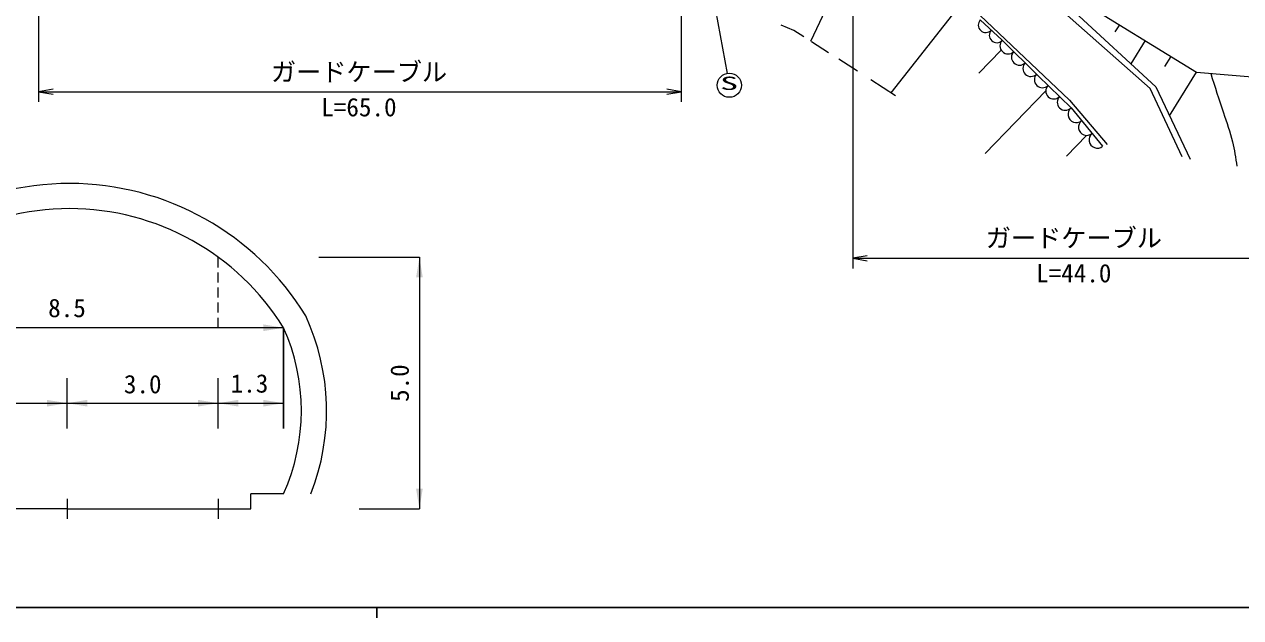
# Model space of a CAD drawing. Units: millimetres, scale not verified. Extents: x 40000 to 680000, y 20000 to 380000.
# Drawn here: x 132974 to 253787, y 204000 to 262970 of the extents above; entities that cross this region are included whole.
import ezdxf
from ezdxf.enums import TextEntityAlignment as Align

# ---------------------------------------------------------------- set-up
doc = ezdxf.new("R2010")
doc.units = ezdxf.units.MM
doc.header["$LTSCALE"] = 1000
for name, color, linetype, lineweight in [('M-STR-STR1', 1, 'Continuous', 13), ('M-TTL', 7, 'Continuous', 13), ('M-TTL-BAND', 7, 'Continuous', 25), ('M-TTL-LINE', 7, 'Continuous', 13), ('M-TTL-TXT', 7, 'Continuous', 13)]:
    doc.layers.add(name, color=color, linetype=linetype, lineweight=lineweight)
doc.styles.add('ＭＳ ゴシック', font='')
doc.styles.get('ＭＳ ゴシック').set_extended_font_data('MS Gothic')

# ---------------------------------------------------------------- blocks, each defined once
blk = doc.blocks.new('open_arrow')
at = {"color": 0, "linetype": 'Continuous', "lineweight": -2}
blk.add_lwpolyline([(7.5, 1.25), (0, 0), (7.5, -1.25)], dxfattribs=at)
blk = doc.blocks.new('filled_arrow')
at = {"color": 0, "linetype": 'Continuous', "lineweight": -2}
blk.add_solid([(7.5, 1.25), (0, 0), (7.5, -1.25)], dxfattribs=at)

msp = doc.modelspace()

# ---------------------------------------------------------------- linework, layer by layer
at = {"layer": 'M-STR-STR1'}
for p, q in [((152217, 238816), (152217, 239836)), ((162217, 239816), (172217, 239816)), ((172217, 239816), (172217, 214816)), ((152217, 237316), (152217, 238316)), ((152217, 235816), (152217, 236816)), ((152217, 234316), (152217, 235316)), ((152217, 232816), (152217, 233816)), ((158717, 232816), (116217, 232816)), ((158717, 232816), (158717, 222816)), ((158717, 222816), (158717, 232816)), ((137217, 222816), (137217, 227816)), ((152217, 222816), (152217, 227816)), ((122217, 225316), (137217, 225316)), ((137217, 225316), (152217, 225316)), ((152217, 225316), (158717, 225316)), ((155467, 214816), (155467, 216316)), ((158717, 216316), (155467, 216316)), ((137217, 215816), (137217, 213816)), ((152217, 215816), (152217, 215042)), ((137217, 214816), (119217, 214816)), ((137217, 214816), (153153, 214816)), ((152217, 215042), (152217, 213816)), ((153153, 214816), (155467, 214816)), ((166217, 214816), (172217, 214816))]:
    msp.add_line(p, q, dxfattribs=at)
for centre, radius, start, end in [((137464, 219653), 27500, 31.46452, 148.45407), ((137464, 219653), 25000, 31.7694, 148.2306), ((140498, 224566), 22500, 338.48981, 24.80527), ((140498, 224566), 20000, 335.63802, 24.36198)]:
    msp.add_arc(centre, radius, start, end, dxfattribs=at)
at = {"layer": 'M-TTL'}
for p, q in [((211092, 261285), (216023, 271840)), ((231893, 269000), (249402, 258205)), ((219065, 256157), (225546, 264396)), ((227874, 263886), (236776, 255428)), ((227923, 263411), (230111, 261382)), ((244810, 256577), (236292, 264108)), ((237321, 264172), (245368, 256748)), ((209401, 262372), (208159, 262875)), ((210407, 261726), (209401, 262372)), ((241741, 262928), (241296, 262207)), ((212859, 260148), (211168, 261236)), ((230111, 261382), (233659, 257834)), ((244294, 261354), (242874, 259049)), ((229996, 260411), (227775, 258114)), ((246848, 259779), (246225, 258769)), ((215721, 258307), (213860, 259505)), ((219505, 255874), (217046, 257456)), ((233659, 257834), (236935, 254667)), ((246729, 253870), (249402, 258205)), ((249402, 258205), (256643, 257615)), ((228415, 250143), (234431, 256367)), ((247985, 249787), (244810, 256577)), ((245368, 256748), (248758, 249582)), ((236776, 255428), (240515, 251022)), ((236935, 254667), (240074, 250846)), ((238490, 251932), (236480, 249853))]:
    msp.add_line(p, q, dxfattribs=at)
for centre, radius, start, end in [((228470, 262904), 746, 137.15011, 317.15011), ((229564, 261890), 746, 137.15011, 317.15011), ((230679, 260823), 798, 135.46205, 315.46205), ((231817, 259704), 798, 135.46205, 315.46205), ((232954, 258584), 798, 135.46205, 315.46205), ((234091, 257465), 798, 135.46205, 315.46205), ((235229, 256346), 798, 135.46205, 315.46205), ((236366, 255227), 798, 135.46205, 315.46205), ((237458, 254030), 824, 129.40066, 309.40066), ((238505, 252756), 824, 129.40066, 309.40066), ((239551, 251483), 824, 129.40066, 309.40066)]:
    msp.add_arc(centre, radius, start, end, dxfattribs=at)
at = {"layer": 'M-TTL-BAND'}
for p, q in [((40000, 205000), (579000, 205000)), ((168000, 205000), (168000, 204000))]:
    msp.add_line(p, q, dxfattribs=at)
at = {"layer": 'M-TTL-LINE'}
msp.add_open_spline([(250812, 258090), (251219, 256787), (251626, 255483), (252065, 254188), (252391, 253224), (252735, 252265), (252973, 251280), (253164, 250491), (253287, 249686), (253409, 248881)], degree=3, knots=[0, 0, 0, 0, 1, 1, 1, 2, 2, 2, 3, 3, 3, 3], dxfattribs=at)
at = {"layer": 'M-TTL-TXT'}
for p, q in [((134397, 293572), (134397, 255274)), ((198226, 282660), (198226, 255274)), ((198253, 282633), (202779, 258096)), ((215250, 278154), (215250, 238714)), ((134397, 256274), (198226, 256274)), ((215250, 239714), (258623, 239714))]:
    msp.add_line(p, q, dxfattribs=at)
msp.add_circle((202997, 256916), 1200, dxfattribs=at)

# ---------------------------------------------------------------- block references
at = {"layer": 'M-STR-STR1', "xscale": 267, "yscale": 267}
for p, rotation in [((172217, 239816), 270), ((158717, 232816), 180), ((137217, 225316), 180), ((152217, 225316), 180), ((158717, 225316), 180), ((172217, 214816), 90)]:
    msp.add_blockref('filled_arrow', p, dxfattribs=dict(at, rotation=rotation))
for p in [(137217, 225316), (152217, 225316)]:
    msp.add_blockref('filled_arrow', p, dxfattribs=at)
at = {"layer": 'M-TTL-TXT', "xscale": 193, "yscale": 193}
for p in [(134397, 256274), (215250, 239714)]:
    msp.add_blockref('open_arrow', p, dxfattribs=at)
at = {"layer": 'M-TTL-TXT', "xscale": 193, "yscale": 193, "rotation": 180}
msp.add_blockref('open_arrow', (198226, 256274), dxfattribs=at)

# ---------------------------------------------------------------- texts
at = {"layer": 'M-STR-STR1', "style": 'ＭＳ ゴシック'}
for s, p in [('8.5', (135342, 233316)), ('3.0', (142863, 225746)), ('1.3', (153467, 225816))]:
    msp.add_text(s, height=1833, dxfattribs=at).set_placement(p, align=Align.BOTTOM_LEFT)
msp.add_text('5.0', height=1833, rotation=90, dxfattribs=at).set_placement((171717, 225441), align=Align.BOTTOM_LEFT)
at = {"layer": 'M-TTL-TXT', "style": 'ＭＳ ゴシック'}
for s, p in [('ガードケーブル', (157467, 256772)), ('L=65.0', (162467, 253272)), ('ガードケーブル', (228467, 240272)), ('L=44.0', (233467, 236772))]:
    msp.add_text(s, height=1833, dxfattribs=at).set_placement(p, align=Align.BOTTOM_LEFT)
at = {"layer": 'M-TTL-TXT', "style": 'ＭＳ ゴシック', "width": 2}
msp.add_text('S', height=1320, dxfattribs=at).set_placement((202078, 256053), align=Align.BOTTOM_LEFT)

doc.saveas('drawing.dxf')
